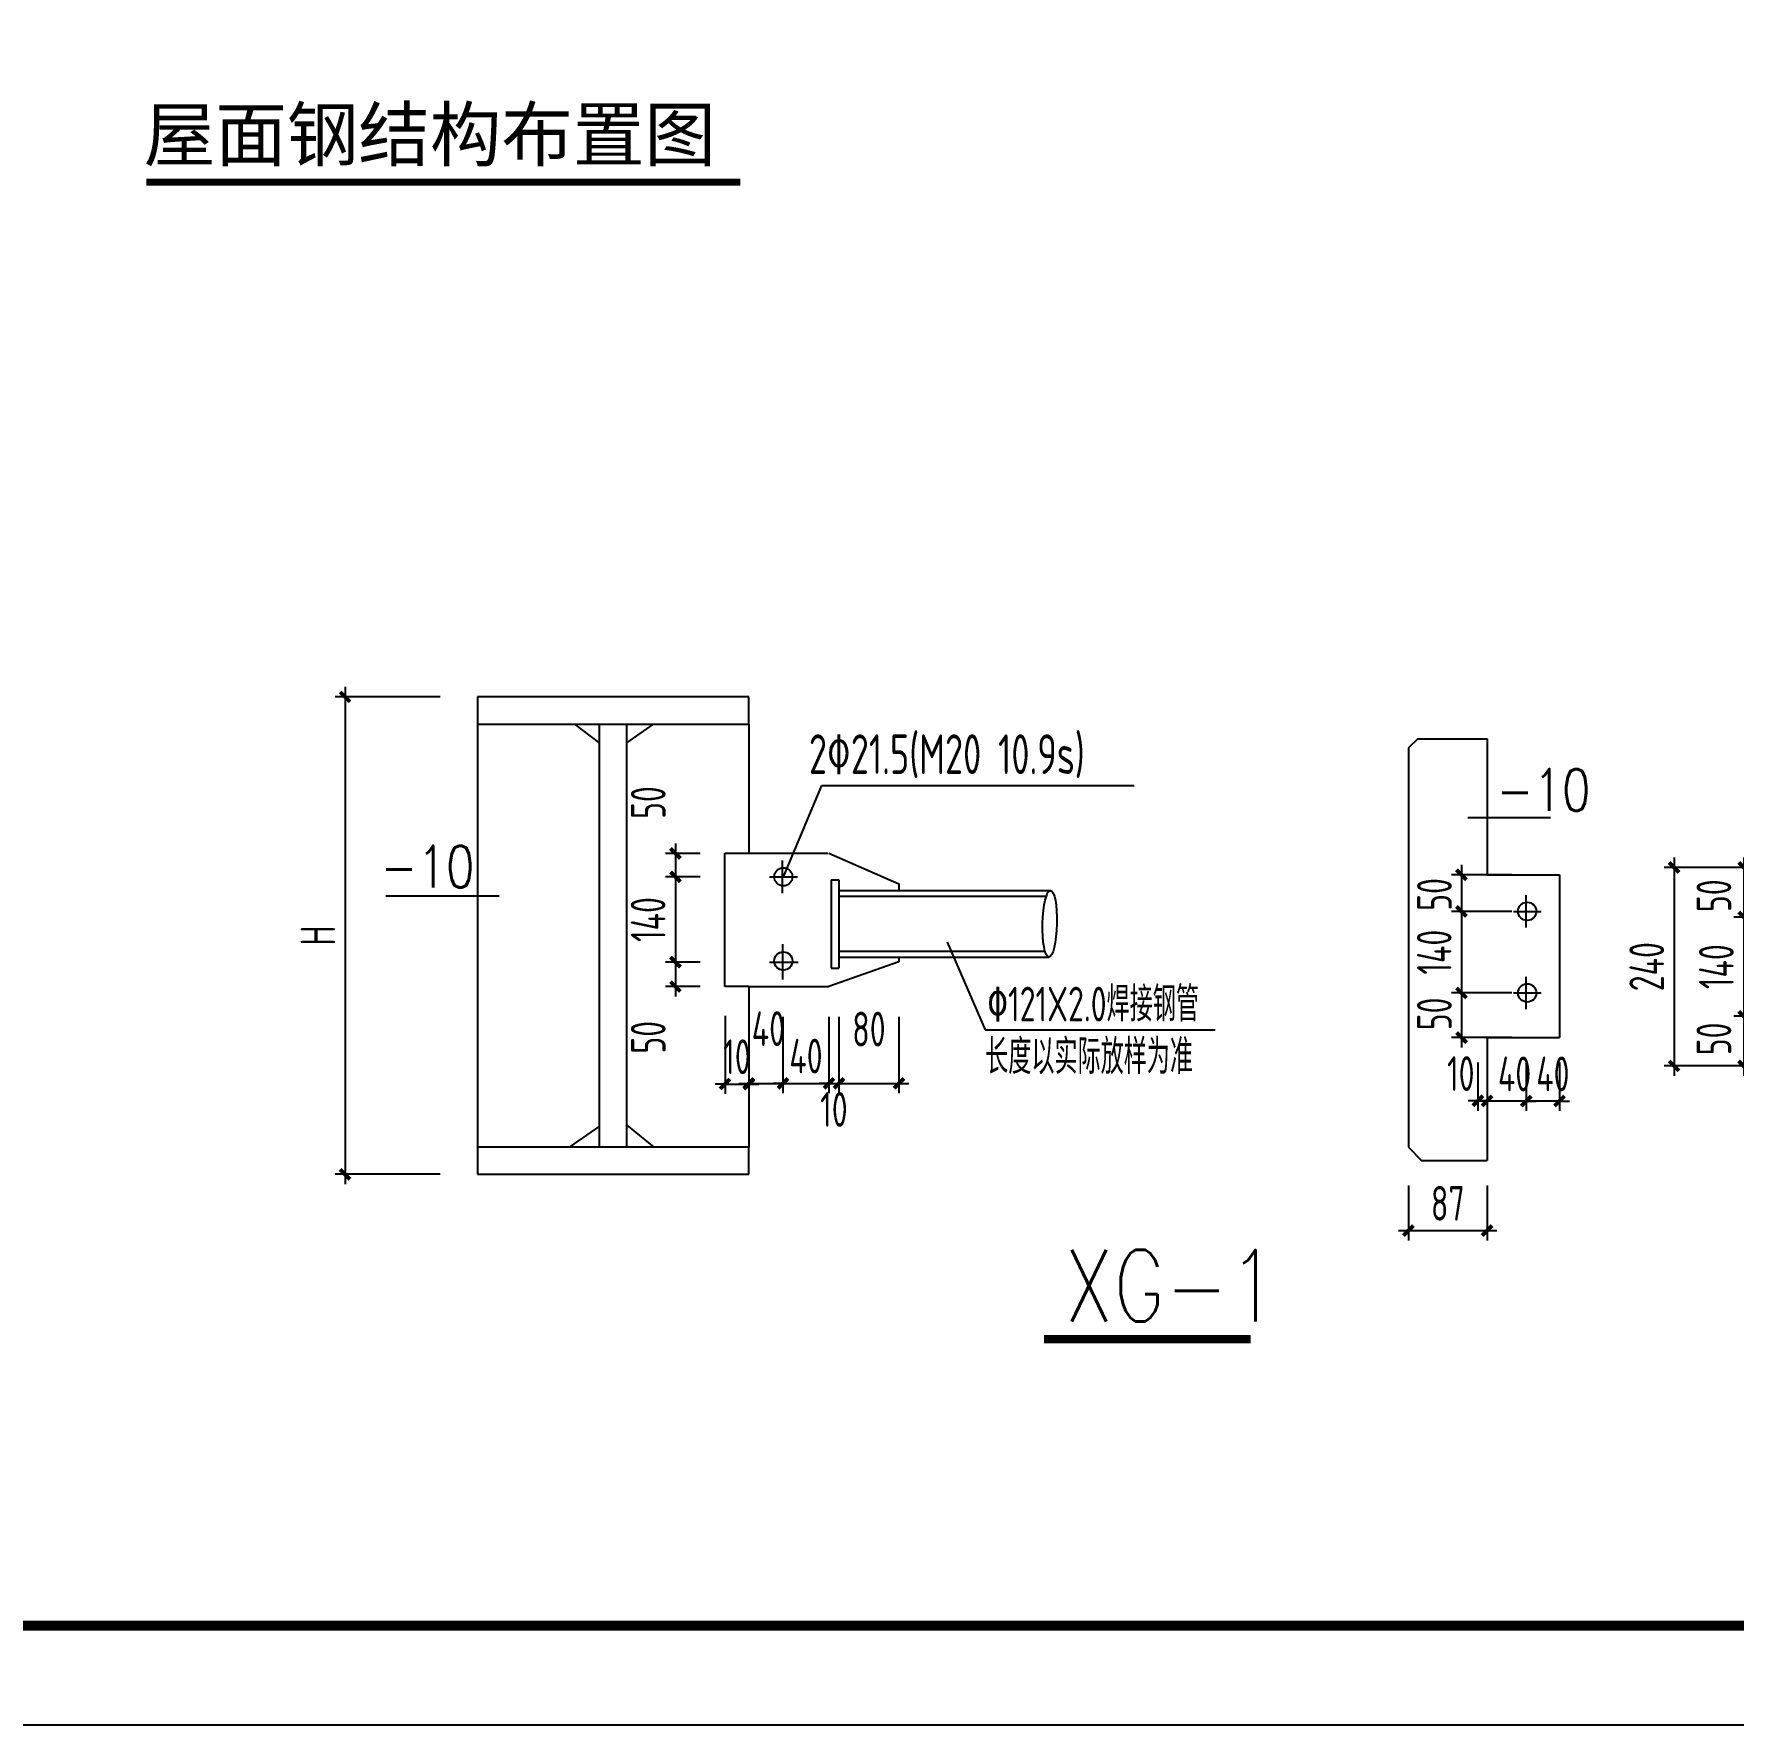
# Model space of a CAD drawing. Extents: x 1885024 to 3341100, y 16453725 to 19955423.
# Drawn here: x 3186378 to 3203508, y 18563887 to 18580930 of the extents above; entities that cross this region are included whole.
import ezdxf

# ---------------------------------------------------------------- set-up
doc = ezdxf.new("R2010")
doc.units = 0
doc.header["$LTSCALE"] = 1000
doc.header["$MEASUREMENT"] = 0
doc.layers.get('Defpoints').update_dxf_attribs({"color": 250})
for name, color, linetype in [('1001', 3, 'Continuous'), ('DIM_SYMB', 165, 'Continuous'), ('PUB_DIM', 161, 'Continuous'), ('PUB_TEXT', 7, 'Continuous'), ('TK', 4, 'Continuous'), ('图层1', 8, 'Continuous')]:
    doc.layers.add(name, color=color, linetype=linetype)
doc.styles.add('_HZTXT', font='txt.shx', dxfattribs={"width": 0.8, "bigfont": 'hztxt.shx'})
doc.styles.add('TSSD_Dimension', font='tssdeng.shx', dxfattribs={"width": 0.7, "bigfont": 'hztxt.shx'})
doc.styles.add('TSSD_REIN', font='tssdeng.shx', dxfattribs={"width": 0.7, "bigfont": 'tssdchn.shx'})
doc.styles.add('宋体', font='', dxfattribs={"width": 0.8})
doc.styles.get('宋体').set_extended_font_data('SimSun')
doc.dimstyles.new('TSSD_20_100', dxfattribs={"dimtxt": 350, "dimasz": 100, "dimexe": 100, "dimexo": 250, "dimgap": 100, "dimtad": 1, "dimdec": 0, "dimlfac": 0.2, "dimzin": 0, "dimdsep": 46, "dimtxsty": 'TSSD_Dimension', "dimblk": 'ARCHTICK', "dimblk1": 'ARCHTICK', "dimblk2": 'ARCHTICK', "dimcen": 0, "dimdle": 100, "dimclrt": 7, "dimadec": 0, "dimazin": 0, "dimtfac": 1, "dimtdec": 0, "dimtix": 1, "dimtmove": 2, "dimatfit": 3, "dimfxl": 0, "dimtolj": 1, "dimtzin": 0, "dimarcsym": 0})

# ---------------------------------------------------------------- blocks, each defined once
blk = doc.blocks.new('GeYuanFrame_22656206', base_point=(18.76, 4.34))
at = {"layer": 'TK'}
blk.add_lwpolyline([(18.76, 424.34), (612.76, 424.34), (612.76, 4.34), (18.76, 4.34), (18.76, 424.34)], dxfattribs=at)
at = {"layer": 'TK', "const_width": 1}
blk.add_lwpolyline([(602.76, 414.34), (43.76, 414.34), (43.76, 14.34), (602.76, 14.34)], close=True, dxfattribs=at)
blk = doc.blocks.new('_ArchTick')
at = {"color": 0, "linetype": 'ByBlock', "const_width": 0.4}
blk.add_lwpolyline([(-0.5, -0.5), (0.5, 0.5)], dxfattribs=at)
blk = doc.blocks.new('*D115')
at = {"layer": 'Defpoints', "color": 0}
for p in [(3201529, 18572457), (3200770, 18572087), (3201529, 18572087)]:
    blk.add_point(p, dxfattribs=at)
at = {"layer": 'PUB_DIM', "color": 0, "lineweight": -2}
for p, q in [((3200770, 18572557), (3200770, 18571987)), ((3201279, 18572457), (3200670, 18572457)), ((3201279, 18572087), (3200670, 18572087))]:
    blk.add_line(p, q, dxfattribs=at)
at = {"layer": 'PUB_DIM', "color": 0, "lineweight": -2, "xscale": 100, "yscale": 100, "zscale": 100}
for p, rotation in [((3200770, 18572457), 90), ((3200770, 18572087), 270)]:
    blk.add_blockref('_ArchTick', p, dxfattribs=dict(at, rotation=rotation))
at = {"layer": 'PUB_DIM', "color": 7, "insert": (3200497, 18572258), "char_height": 350, "attachment_point": 5, "rotation": 90, "style": 'TSSD_Dimension'}
blk.add_mtext('\\A1;50', dxfattribs=at)
blk = doc.blocks.new('*D116')
at = {"layer": 'Defpoints', "color": 0}
for p in [(3201529, 18572087), (3200770, 18571265), (3201529, 18571265)]:
    blk.add_point(p, dxfattribs=at)
at = {"layer": 'PUB_DIM', "color": 0, "lineweight": -2}
for p, q in [((3200770, 18572187), (3200770, 18571165)), ((3201279, 18572087), (3200670, 18572087)), ((3201279, 18571265), (3200670, 18571265))]:
    blk.add_line(p, q, dxfattribs=at)
at = {"layer": 'PUB_DIM', "color": 0, "lineweight": -2, "xscale": 100, "yscale": 100, "zscale": 100}
for p, rotation in [((3200770, 18572087), 90), ((3200770, 18571265), 270)]:
    blk.add_blockref('_ArchTick', p, dxfattribs=dict(at, rotation=rotation))
at = {"layer": 'PUB_DIM', "color": 7, "insert": (3200495, 18571676), "char_height": 350, "attachment_point": 5, "rotation": 90, "style": 'TSSD_Dimension'}
blk.add_mtext('\\A1;140', dxfattribs=at)
blk = doc.blocks.new('*D117')
at = {"layer": 'Defpoints', "color": 0}
for p in [(3201028, 18570815), (3201423, 18570815), (3201028, 18570176)]:
    blk.add_point(p, dxfattribs=at)
at = {"layer": 'PUB_DIM', "color": 0, "lineweight": -2}
for p, q in [((3201028, 18570565), (3201028, 18570076)), ((3201423, 18570565), (3201423, 18570076)), ((3201028, 18570176), (3200928, 18570176)), ((3201423, 18570176), (3201028, 18570176)), ((3201423, 18570176), (3201523, 18570176))]:
    blk.add_line(p, q, dxfattribs=at)
at = {"layer": 'PUB_DIM', "color": 0, "lineweight": -2, "xscale": 100, "yscale": 100, "zscale": 100}
blk.add_blockref('_ArchTick', (3201028, 18570176), dxfattribs=at)
at = {"layer": 'PUB_DIM', "color": 0, "lineweight": -2, "xscale": 100, "yscale": 100, "zscale": 100, "rotation": 180}
blk.add_blockref('_ArchTick', (3201423, 18570176), dxfattribs=at)
at = {"layer": 'PUB_DIM', "color": 7, "insert": (3201305, 18570449), "char_height": 350, "attachment_point": 5, "style": 'TSSD_Dimension'}
blk.add_mtext('\\A1;40', dxfattribs=at)
blk = doc.blocks.new('*D118')
at = {"layer": 'Defpoints', "color": 0}
for p in [(3201423, 18570815), (3201758, 18570815), (3201423, 18570176)]:
    blk.add_point(p, dxfattribs=at)
at = {"layer": 'PUB_DIM', "color": 0, "lineweight": -2}
for p, q in [((3201423, 18570565), (3201423, 18570076)), ((3201758, 18570565), (3201758, 18570076)), ((3201423, 18570176), (3201323, 18570176)), ((3201758, 18570176), (3201423, 18570176)), ((3201758, 18570176), (3201858, 18570176))]:
    blk.add_line(p, q, dxfattribs=at)
at = {"layer": 'PUB_DIM', "color": 0, "lineweight": -2, "xscale": 100, "yscale": 100, "zscale": 100}
blk.add_blockref('_ArchTick', (3201423, 18570176), dxfattribs=at)
at = {"layer": 'PUB_DIM', "color": 0, "lineweight": -2, "xscale": 100, "yscale": 100, "zscale": 100, "rotation": 180}
blk.add_blockref('_ArchTick', (3201758, 18570176), dxfattribs=at)
at = {"layer": 'PUB_DIM', "color": 7, "insert": (3201691, 18570449), "char_height": 350, "attachment_point": 5, "style": 'TSSD_Dimension'}
blk.add_mtext('\\A1;40', dxfattribs=at)
blk = doc.blocks.new('*D119')
at = {"layer": 'Defpoints', "color": 0}
for p in [(3200936, 18570815), (3201028, 18570815), (3200936, 18570178)]:
    blk.add_point(p, dxfattribs=at)
at = {"layer": 'PUB_DIM', "color": 0, "lineweight": -2}
for p, q in [((3200936, 18570565), (3200936, 18570078)), ((3201028, 18570565), (3201028, 18570078)), ((3200936, 18570178), (3200836, 18570178)), ((3201028, 18570178), (3200936, 18570178)), ((3201028, 18570178), (3201128, 18570178))]:
    blk.add_line(p, q, dxfattribs=at)
at = {"layer": 'PUB_DIM', "color": 0, "lineweight": -2, "xscale": 100, "yscale": 100, "zscale": 100}
blk.add_blockref('_ArchTick', (3200936, 18570178), dxfattribs=at)
at = {"layer": 'PUB_DIM', "color": 0, "lineweight": -2, "xscale": 100, "yscale": 100, "zscale": 100, "rotation": 180}
blk.add_blockref('_ArchTick', (3201028, 18570178), dxfattribs=at)
at = {"layer": 'PUB_DIM', "color": 7, "insert": (3200763, 18570452), "char_height": 350, "attachment_point": 5, "style": 'TSSD_Dimension'}
blk.add_mtext('\\A1;10', dxfattribs=at)
blk = doc.blocks.new('*D120')
at = {"layer": 'Defpoints', "color": 0}
for p in [(3201529, 18571265), (3200770, 18570815), (3201529, 18570815)]:
    blk.add_point(p, dxfattribs=at)
at = {"layer": 'PUB_DIM', "color": 0, "lineweight": -2}
for p, q in [((3200770, 18571365), (3200770, 18570715)), ((3201279, 18571265), (3200670, 18571265)), ((3201279, 18570815), (3200670, 18570815))]:
    blk.add_line(p, q, dxfattribs=at)
at = {"layer": 'PUB_DIM', "color": 0, "lineweight": -2, "xscale": 100, "yscale": 100, "zscale": 100}
for p, rotation in [((3200770, 18571265), 90), ((3200770, 18570815), 270)]:
    blk.add_blockref('_ArchTick', p, dxfattribs=dict(at, rotation=rotation))
at = {"layer": 'PUB_DIM', "color": 7, "insert": (3200497, 18571054), "char_height": 350, "attachment_point": 5, "rotation": 90, "style": 'TSSD_Dimension'}
blk.add_mtext('\\A1;50', dxfattribs=at)
blk = doc.blocks.new('*D121')
at = {"layer": 'Defpoints', "color": 0}
for p in [(3204577, 18572530), (3203615, 18572030), (3204577, 18572030)]:
    blk.add_point(p, dxfattribs=at)
at = {"layer": 'PUB_DIM', "color": 0, "lineweight": -2}
for p, q in [((3204327, 18572530), (3203515, 18572530)), ((3203615, 18572630), (3203615, 18571930)), ((3204327, 18572030), (3203515, 18572030))]:
    blk.add_line(p, q, dxfattribs=at)
at = {"layer": 'PUB_DIM', "color": 0, "lineweight": -2, "xscale": 100, "yscale": 100, "zscale": 100}
for p, rotation in [((3203615, 18572530), 90), ((3203615, 18572030), 270)]:
    blk.add_blockref('_ArchTick', p, dxfattribs=dict(at, rotation=rotation))
at = {"layer": 'PUB_DIM', "color": 7, "insert": (3203315, 18572245), "char_height": 350, "attachment_point": 5, "rotation": 90, "style": 'TSSD_Dimension'}
blk.add_mtext('\\A1;50', dxfattribs=at)
blk = doc.blocks.new('*D122')
at = {"layer": 'Defpoints', "color": 0}
for p in [(3204577, 18572030), (3203615, 18571030), (3204577, 18571030)]:
    blk.add_point(p, dxfattribs=at)
at = {"layer": 'PUB_DIM', "color": 0, "lineweight": -2}
for p, q in [((3203615, 18572130), (3203615, 18570930)), ((3204327, 18572030), (3203515, 18572030)), ((3204327, 18571030), (3203515, 18571030))]:
    blk.add_line(p, q, dxfattribs=at)
at = {"layer": 'PUB_DIM', "color": 0, "lineweight": -2, "xscale": 100, "yscale": 100, "zscale": 100}
for p, rotation in [((3203615, 18572030), 90), ((3203615, 18571030), 270)]:
    blk.add_blockref('_ArchTick', p, dxfattribs=dict(at, rotation=rotation))
at = {"layer": 'PUB_DIM', "color": 7, "insert": (3203340, 18571530), "char_height": 350, "attachment_point": 5, "rotation": 90, "style": 'TSSD_Dimension'}
blk.add_mtext('\\A1;140', dxfattribs=at)
blk = doc.blocks.new('*D123')
at = {"layer": 'Defpoints', "color": 0}
for p in [(3204577, 18572530), (3202913, 18570530), (3204577, 18570530)]:
    blk.add_point(p, dxfattribs=at)
at = {"layer": 'PUB_DIM', "color": 0, "lineweight": -2}
for p, q in [((3204327, 18572530), (3202813, 18572530)), ((3202913, 18572630), (3202913, 18570430)), ((3204327, 18570530), (3202813, 18570530))]:
    blk.add_line(p, q, dxfattribs=at)
at = {"layer": 'PUB_DIM', "color": 0, "lineweight": -2, "xscale": 100, "yscale": 100, "zscale": 100}
for p, rotation in [((3202913, 18572530), 90), ((3202913, 18570530), 270)]:
    blk.add_blockref('_ArchTick', p, dxfattribs=dict(at, rotation=rotation))
at = {"layer": 'PUB_DIM', "color": 7, "insert": (3202638, 18571530), "char_height": 350, "attachment_point": 5, "rotation": 90, "style": 'TSSD_Dimension'}
blk.add_mtext('\\A1;240', dxfattribs=at)
blk = doc.blocks.new('*D124')
at = {"layer": 'Defpoints', "color": 0}
for p in [(3204577, 18571030), (3203615, 18570530), (3204577, 18570530)]:
    blk.add_point(p, dxfattribs=at)
at = {"layer": 'PUB_DIM', "color": 0, "lineweight": -2}
for p, q in [((3203615, 18571130), (3203615, 18570430)), ((3204327, 18571030), (3203515, 18571030)), ((3204327, 18570530), (3203515, 18570530))]:
    blk.add_line(p, q, dxfattribs=at)
at = {"layer": 'PUB_DIM', "color": 0, "lineweight": -2, "xscale": 100, "yscale": 100, "zscale": 100}
for p, rotation in [((3203615, 18571030), 90), ((3203615, 18570530), 270)]:
    blk.add_blockref('_ArchTick', p, dxfattribs=dict(at, rotation=rotation))
at = {"layer": 'PUB_DIM', "color": 7, "insert": (3203315, 18570802), "char_height": 350, "attachment_point": 5, "rotation": 90, "style": 'TSSD_Dimension'}
blk.add_mtext('\\A1;50', dxfattribs=at)
blk = doc.blocks.new('*D125')
at = {"layer": 'Defpoints', "color": 0}
for p in [(3194494, 18571275), (3195099, 18571275), (3195099, 18570354)]:
    blk.add_point(p, dxfattribs=at)
at = {"layer": 'PUB_DIM', "color": 0, "lineweight": -2}
for p, q in [((3194494, 18571025), (3194494, 18570254)), ((3195099, 18571025), (3195099, 18570254)), ((3194394, 18570354), (3195199, 18570354))]:
    blk.add_line(p, q, dxfattribs=at)
at = {"layer": 'PUB_DIM', "color": 0, "lineweight": -2, "xscale": 100, "yscale": 100, "zscale": 100, "rotation": 180}
blk.add_blockref('_ArchTick', (3194494, 18570354), dxfattribs=at)
at = {"layer": 'PUB_DIM', "color": 0, "lineweight": -2, "xscale": 100, "yscale": 100, "zscale": 100}
blk.add_blockref('_ArchTick', (3195099, 18570354), dxfattribs=at)
at = {"layer": 'PUB_DIM', "color": 7, "insert": (3194796, 18570901), "char_height": 350, "attachment_point": 5, "style": 'TSSD_Dimension'}
blk.add_mtext('\\A1;80', dxfattribs=at)
blk = doc.blocks.new('*D126')
at = {"layer": 'Defpoints', "color": 0}
for p in [(3194393, 18571275), (3194494, 18571275), (3194494, 18570354)]:
    blk.add_point(p, dxfattribs=at)
at = {"layer": 'PUB_DIM', "color": 0, "lineweight": -2}
for p, q in [((3194393, 18571025), (3194393, 18570254)), ((3194494, 18571025), (3194494, 18570254)), ((3194393, 18570354), (3194293, 18570354)), ((3194393, 18570354), (3194494, 18570354)), ((3194494, 18570354), (3194594, 18570354))]:
    blk.add_line(p, q, dxfattribs=at)
at = {"layer": 'PUB_DIM', "color": 0, "lineweight": -2, "xscale": 100, "yscale": 100, "zscale": 100}
blk.add_blockref('_ArchTick', (3194393, 18570354), dxfattribs=at)
at = {"layer": 'PUB_DIM', "color": 0, "lineweight": -2, "xscale": 100, "yscale": 100, "zscale": 100, "rotation": 180}
blk.add_blockref('_ArchTick', (3194494, 18570354), dxfattribs=at)
at = {"layer": 'PUB_DIM', "color": 7, "insert": (3194443, 18570091), "char_height": 350, "attachment_point": 5, "style": 'TSSD_Dimension'}
blk.add_mtext('\\A1;10', dxfattribs=at)
blk = doc.blocks.new('*D127')
at = {"layer": 'Defpoints', "color": 0}
for p in [(3193345, 18572435), (3192845, 18571576), (3193345, 18571576)]:
    blk.add_point(p, dxfattribs=at)
at = {"layer": 'PUB_DIM', "color": 0, "lineweight": -2}
for p, q in [((3192845, 18572535), (3192845, 18571476)), ((3193095, 18572435), (3192745, 18572435)), ((3193095, 18571576), (3192745, 18571576))]:
    blk.add_line(p, q, dxfattribs=at)
at = {"layer": 'PUB_DIM', "color": 0, "lineweight": -2, "xscale": 100, "yscale": 100, "zscale": 100}
for p, rotation in [((3192845, 18572435), 90), ((3192845, 18571576), 270)]:
    blk.add_blockref('_ArchTick', p, dxfattribs=dict(at, rotation=rotation))
at = {"layer": 'PUB_DIM', "color": 7, "insert": (3192570, 18572005), "char_height": 350, "attachment_point": 5, "rotation": 90, "style": 'TSSD_Dimension'}
blk.add_mtext('\\A1;140', dxfattribs=at)
blk = doc.blocks.new('*D128')
at = {"layer": 'Defpoints', "color": 0}
for p in [(3193345, 18571576), (3192845, 18571329), (3193345, 18571329)]:
    blk.add_point(p, dxfattribs=at)
at = {"layer": 'PUB_DIM', "color": 0, "lineweight": -2}
for p, q in [((3192845, 18571676), (3192845, 18571229)), ((3193095, 18571576), (3192745, 18571576)), ((3193095, 18571329), (3192745, 18571329))]:
    blk.add_line(p, q, dxfattribs=at)
at = {"layer": 'PUB_DIM', "color": 0, "lineweight": -2, "xscale": 100, "yscale": 100, "zscale": 100}
for p, rotation in [((3192845, 18571576), 90), ((3192845, 18571329), 270)]:
    blk.add_blockref('_ArchTick', p, dxfattribs=dict(at, rotation=rotation))
at = {"layer": 'PUB_DIM', "color": 7, "insert": (3192571, 18570818), "char_height": 350, "attachment_point": 5, "rotation": 90, "style": 'TSSD_Dimension'}
blk.add_mtext('\\A1;50', dxfattribs=at)
blk = doc.blocks.new('*D129')
at = {"layer": 'Defpoints', "color": 0}
for p in [(3193345, 18572672), (3192845, 18572435), (3193345, 18572435)]:
    blk.add_point(p, dxfattribs=at)
at = {"layer": 'PUB_DIM', "color": 0, "lineweight": -2}
for p, q in [((3193095, 18572672), (3192745, 18572672)), ((3192845, 18572772), (3192845, 18572335)), ((3193095, 18572435), (3192745, 18572435))]:
    blk.add_line(p, q, dxfattribs=at)
at = {"layer": 'PUB_DIM', "color": 0, "lineweight": -2, "xscale": 100, "yscale": 100, "zscale": 100}
for p, rotation in [((3192845, 18572672), 90), ((3192845, 18572435), 270)]:
    blk.add_blockref('_ArchTick', p, dxfattribs=dict(at, rotation=rotation))
at = {"layer": 'PUB_DIM', "color": 7, "insert": (3192571, 18573184), "char_height": 350, "attachment_point": 5, "rotation": 90, "style": 'TSSD_Dimension'}
blk.add_mtext('\\A1;50', dxfattribs=at)
blk = doc.blocks.new('*D130')
at = {"layer": 'Defpoints', "color": 0}
for p in [(3193345, 18571283), (3193585, 18571283), (3193585, 18570347)]:
    blk.add_point(p, dxfattribs=at)
at = {"layer": 'PUB_DIM', "color": 0, "lineweight": -2}
for p, q in [((3193345, 18571033), (3193345, 18570247)), ((3193585, 18571033), (3193585, 18570247)), ((3193345, 18570347), (3193245, 18570347)), ((3193345, 18570347), (3193585, 18570347)), ((3193585, 18570347), (3193685, 18570347))]:
    blk.add_line(p, q, dxfattribs=at)
at = {"layer": 'PUB_DIM', "color": 0, "lineweight": -2, "xscale": 100, "yscale": 100, "zscale": 100}
blk.add_blockref('_ArchTick', (3193345, 18570347), dxfattribs=at)
at = {"layer": 'PUB_DIM', "color": 0, "lineweight": -2, "xscale": 100, "yscale": 100, "zscale": 100, "rotation": 180}
blk.add_blockref('_ArchTick', (3193585, 18570347), dxfattribs=at)
at = {"layer": 'PUB_DIM', "color": 7, "insert": (3193465, 18570622), "char_height": 350, "attachment_point": 5, "style": 'TSSD_Dimension'}
blk.add_mtext('\\A1;10', dxfattribs=at)
blk = doc.blocks.new('*D131')
at = {"layer": 'Defpoints', "color": 0}
for p in [(3193585, 18571275), (3193929, 18571275), (3193929, 18570354)]:
    blk.add_point(p, dxfattribs=at)
at = {"layer": 'PUB_DIM', "color": 0, "lineweight": -2}
for p, q in [((3193585, 18571025), (3193585, 18570254)), ((3193929, 18571025), (3193929, 18570254)), ((3193485, 18570354), (3194029, 18570354))]:
    blk.add_line(p, q, dxfattribs=at)
at = {"layer": 'PUB_DIM', "color": 0, "lineweight": -2, "xscale": 100, "yscale": 100, "zscale": 100, "rotation": 180}
blk.add_blockref('_ArchTick', (3193585, 18570354), dxfattribs=at)
at = {"layer": 'PUB_DIM', "color": 0, "lineweight": -2, "xscale": 100, "yscale": 100, "zscale": 100}
blk.add_blockref('_ArchTick', (3193929, 18570354), dxfattribs=at)
at = {"layer": 'PUB_DIM', "color": 7, "insert": (3193782, 18570905), "char_height": 350, "attachment_point": 5, "style": 'TSSD_Dimension'}
blk.add_mtext('\\A1;40', dxfattribs=at)
blk = doc.blocks.new('*D132')
at = {"layer": 'Defpoints', "color": 0}
for p in [(3193929, 18571275), (3194393, 18571275), (3194393, 18570354)]:
    blk.add_point(p, dxfattribs=at)
at = {"layer": 'PUB_DIM', "color": 0, "lineweight": -2}
for p, q in [((3193929, 18571025), (3193929, 18570254)), ((3194393, 18571025), (3194393, 18570254)), ((3193929, 18570354), (3193829, 18570354)), ((3193929, 18570354), (3194393, 18570354)), ((3194393, 18570354), (3194493, 18570354))]:
    blk.add_line(p, q, dxfattribs=at)
at = {"layer": 'PUB_DIM', "color": 0, "lineweight": -2, "xscale": 100, "yscale": 100, "zscale": 100}
blk.add_blockref('_ArchTick', (3193929, 18570354), dxfattribs=at)
at = {"layer": 'PUB_DIM', "color": 0, "lineweight": -2, "xscale": 100, "yscale": 100, "zscale": 100, "rotation": 180}
blk.add_blockref('_ArchTick', (3194393, 18570354), dxfattribs=at)
at = {"layer": 'PUB_DIM', "color": 7, "insert": (3194161, 18570629), "char_height": 350, "attachment_point": 5, "style": 'TSSD_Dimension'}
blk.add_mtext('\\A1;40', dxfattribs=at)
blk = doc.blocks.new('*D133')
at = {"layer": 'Defpoints', "color": 0}
for p in [(3200235, 18569576), (3201028, 18569576), (3201028, 18568870)]:
    blk.add_point(p, dxfattribs=at)
at = {"layer": 'PUB_DIM', "color": 0, "lineweight": -2}
for p, q in [((3200235, 18569326), (3200235, 18568770)), ((3201028, 18569326), (3201028, 18568770)), ((3200135, 18568870), (3201128, 18568870))]:
    blk.add_line(p, q, dxfattribs=at)
at = {"layer": 'PUB_DIM', "color": 0, "lineweight": -2, "xscale": 100, "yscale": 100, "zscale": 100, "rotation": 180}
blk.add_blockref('_ArchTick', (3200235, 18568870), dxfattribs=at)
at = {"layer": 'PUB_DIM', "color": 0, "lineweight": -2, "xscale": 100, "yscale": 100, "zscale": 100}
blk.add_blockref('_ArchTick', (3201028, 18568870), dxfattribs=at)
at = {"layer": 'PUB_DIM', "color": 7, "insert": (3200632, 18569145), "char_height": 350, "attachment_point": 5, "style": 'TSSD_Dimension'}
blk.add_mtext('\\A1;87', dxfattribs=at)
blk = doc.blocks.new('*D138')
at = {"layer": 'Defpoints', "color": 0}
for p in [(3190722, 18574249), (3189514, 18569438), (3190722, 18569438)]:
    blk.add_point(p, dxfattribs=at)
at = {"layer": 'PUB_DIM', "color": 0, "lineweight": -2}
for p, q in [((3190472, 18574249), (3189414, 18574249)), ((3189514, 18574349), (3189514, 18569338)), ((3190472, 18569438), (3189414, 18569438))]:
    blk.add_line(p, q, dxfattribs=at)
at = {"layer": 'PUB_DIM', "color": 0, "lineweight": -2, "xscale": 100, "yscale": 100, "zscale": 100}
for p, rotation in [((3189514, 18574249), 90), ((3189514, 18569438), 270)]:
    blk.add_blockref('_ArchTick', p, dxfattribs=dict(at, rotation=rotation))
at = {"layer": 'PUB_DIM', "color": 7, "insert": (3189239, 18571843), "char_height": 350, "attachment_point": 5, "rotation": 90, "style": 'TSSD_Dimension'}
blk.add_mtext('\\A1;H', dxfattribs=at)

msp = doc.modelspace()

# ---------------------------------------------------------------- linework, layer by layer
for p, q in [((3194413.5, 18572406.5), (3194413.5, 18571515)), ((3194413.5, 18572406.5), (3194493.5, 18572406.5)), ((3194493.5, 18572406.5), (3194493.5, 18571515)), ((3194413.5, 18571515), (3194493.5, 18571515))]:
    msp.add_line(p, q)
at = {"layer": '1001'}
for p, q in [((3190848.7, 18574248.7), (3190848.7, 18573975.1)), ((3193584.7, 18574248.7), (3190848.7, 18574248.7)), ((3193584.7, 18573975.1), (3193584.7, 18574248.7)), ((3190848.7, 18573975.1), (3193584.7, 18573975.1)), ((3192079.9, 18569711.6), (3192079.9, 18573975.1)), ((3192353.5, 18569711.6), (3192353.5, 18573975.1)), ((3193584.7, 18569711.6), (3190848.7, 18569711.6)), ((3190848.7, 18569711.6), (3190848.7, 18569438)), ((3193584.7, 18569438), (3193584.7, 18569711.6)), ((3190848.7, 18569438), (3193584.7, 18569438))]:
    msp.add_line(p, q, dxfattribs=at)
at = {"layer": 'DIM_SYMB', "const_width": 70}
msp.add_lwpolyline([(3187510.8, 18579436.9), (3193499.9, 18579436.9)], dxfattribs=at)
at = {"layer": 'PUB_TEXT', "const_width": 84}
msp.add_lwpolyline([(3196562.2, 18567775.4), (3198643.6, 18567775.4)], dxfattribs=at)
at = {"layer": '图层1'}
for p, q in [((3190848.7, 18573975.1), (3190848.7, 18569711.6)), ((3191826.5, 18573975.1), (3192079.9, 18573783.2)), ((3192353.5, 18573785.7), (3192622.5, 18573975.1)), ((3193584.7, 18573975.1), (3193584.7, 18572672.5)), ((3200330.7, 18573825.1), (3200234.8, 18573736.5)), ((3200234.8, 18573736.5), (3200234.8, 18569709.8)), ((3200330.7, 18573825.1), (3201028.3, 18573825.1)), ((3201028.3, 18573825.1), (3201028.3, 18572456.8)), ((3193934.9, 18572435.2), (3194322.1, 18573356.6)), ((3194322.1, 18573356.6), (3197470.9, 18573356.6)), ((3200832.9, 18573033.1), (3201668, 18573033.1)), ((3193344.7, 18571329.1), (3193344.7, 18572672.5)), ((3193344.7, 18572672.5), (3194381.2, 18572672.5)), ((3194392.6, 18572672.5), (3195098.8, 18572365.1)), ((3193923.2, 18572271.5), (3193923.2, 18572598.9)), ((3193794.5, 18572435.2), (3194075.3, 18572435.2)), ((3194493.5, 18572406.5), (3194493.5, 18571933.6)), ((3194493.5, 18572298.2), (3196626.7, 18572298.2)), ((3195098.8, 18572365.1), (3195098.8, 18572298.2)), ((3201028.3, 18572456.8), (3201757.9, 18572456.8)), ((3201757.9, 18572456.8), (3201757.9, 18570815.2)), ((3191067.3, 18572241.5), (3189924.9, 18572241.5)), ((3194493.5, 18572239.5), (3196583.9, 18572239.5)), ((3201422.7, 18571923.2), (3201422.7, 18572250.7)), ((3201294, 18572086.9), (3201574.8, 18572086.9)), ((3193929.1, 18571400.2), (3193929.1, 18571756.9)), ((3194493.5, 18571685.4), (3196570.7, 18571685.4)), ((3194493.5, 18571626.8), (3196609.9, 18571626.8)), ((3195098.8, 18571626.8), (3195098.8, 18571579.6)), ((3195583.3, 18571777.5), (3195966.4, 18570892.2)), ((3193794.5, 18571575.6), (3194081.2, 18571575.6)), ((3195098.8, 18571579.6), (3194392.6, 18571329.1)), ((3193584.7, 18571329.1), (3193344.7, 18571329.1)), ((3193584.7, 18571329.1), (3193584.7, 18569711.6)), ((3193584.7, 18571329.1), (3194392.6, 18571329.1)), ((3201422.7, 18571101.4), (3201422.7, 18571428.9)), ((3201294, 18571265.1), (3201574.8, 18571265.1)), ((3195966.4, 18570892.2), (3198287.1, 18570892.2)), ((3201028.3, 18570815.2), (3201757.9, 18570815.2)), ((3201028.3, 18570815.2), (3201028.3, 18569576.2)), ((3192079.9, 18569923.1), (3191773.1, 18569711.6)), ((3192353.5, 18569933.9), (3192627.7, 18569711.6)), ((3200234.8, 18569709.8), (3200365.8, 18569576.2)), ((3200365.8, 18569576.2), (3201028.3, 18569576.2))]:
    msp.add_line(p, q, dxfattribs=at)
for centre in [(3193933.2, 18572435.6), (3201432.7, 18572087.4), (3193933.2, 18571586.8), (3201432.7, 18571265.6)]:
    msp.add_circle(centre, 92, dxfattribs=at)
msp.add_ellipse((3196618.3, 18571962.5), major_axis=(8.4, 335.7), ratio=0.2161638, dxfattribs=at)

# ---------------------------------------------------------------- block references
at = {"xscale": 100, "yscale": 100, "zscale": 100}
msp.add_blockref('GeYuanFrame_22656206', (3164088.7, 18563887.2), dxfattribs=at)

# ---------------------------------------------------------------- texts
at = {"layer": 'DIM_SYMB', "color": 7, "style": '宋体'}
msp.add_text('屋面钢结构布置图', height=528.69, dxfattribs=at).set_placement((3187485, 18579653.7))
at = {"layer": 'PUB_TEXT'}
for s, height, style, width, p in [('2\x8221.5(M20 10.9s)', 400, 'TSSD_REIN', 0.7, (3194190.9, 18573471.6)), ('-10', 420, '_HZTXT', 0.8, (3201121.4, 18573101.4)), ('-10', 420, '_HZTXT', 0.8, (3189869.7, 18572328.5)), ('\x82121X2.0焊接钢管', 350, 'TSSD_REIN', 0.7, (3195989.1, 18570977.7)), ('长度以实际放样为准', 350, 'TSSD_REIN', 0.7, (3195968.1, 18570447.9)), ('XG-1', 720, '_HZTXT', 0.8, (3196767.7, 18567955.4))]:
    msp.add_text(s, height=height, dxfattribs=dict(at, style=style, width=width)).set_placement(p)

# ---------------------------------------------------------------- dimensions: what is measured, and where the dimension line sits
at = {"layer": 'PUB_DIM'}
for p1, p2, distance, text, picture, middle in [((3190722, 18574248.7), (3190722, 18569438), -1207.9, 'H', '*D138', (3189239.1, 18571843.4)), ((3193344.7, 18572435.2), (3193344.7, 18571575.6), -499.9, '140', '*D127', (3192569.7, 18572005.4)), ((3204576.7, 18572530.5), (3204576.7, 18570530.5), -1663.5, '240', '*D123', (3202638.3, 18571530.5)), ((3201528.7, 18572086.9), (3201528.7, 18571265.1), -758.5, '140', '*D116', (3200495.2, 18571676)), ((3204576.7, 18572030.5), (3204576.7, 18571030.5), -962.1, '140', '*D122', (3203339.6, 18571530.5)), ((3193344.7, 18571283.2), (3193584.7, 18571283.2), -936.6, '10', '*D130', (3193464.7, 18570621.6)), ((3193929.1, 18571274.9), (3194392.6, 18571274.9), -921, '40', '*D132', (3194160.8, 18570628.9)), ((3200234.8, 18569576.2), (3201028.3, 18569576.2), -705.7, '87', '*D133', (3200631.6, 18569145.4))]:
    dim = msp.add_aligned_dim(p1=p1, p2=p2, distance=distance, text=text, dimstyle='TSSD_20_100', dxfattribs=at)
    dim.commit()
    dim.dimension.update_dxf_attribs({"geometry": picture, "text_midpoint": middle})
for base, p1, p2, angle, text, picture, middle in [((3192844.7, 18572435.2), (3193344.7, 18572672.5), (3193344.7, 18572435.2), 270, '50', '*D129', (3192571.1, 18573183.7)), ((3200770.2, 18572086.9), (3201528.7, 18572456.8), (3201528.7, 18572086.9), 270, '50', '*D115', (3200496.6, 18572257.9)), ((3203614.6, 18572030.5), (3204576.7, 18572530.5), (3204576.7, 18572030.5), 270, '50', '*D121', (3203314.6, 18572245.3)), ((3192844.7, 18571329.1), (3193344.7, 18571575.6), (3193344.7, 18571329.1), 270, '50', '*D128', (3192571.1, 18570817.9)), ((3193929.1, 18570353.9), (3193584.7, 18571274.9), (3193929.1, 18571274.9), 0, '40', '*D131', (3193782.3, 18570905.5)), ((3194493.5, 18570353.9), (3194392.6, 18571274.9), (3194493.5, 18571274.9), 0, '10', '*D126', (3194443.1, 18570091.2)), ((3195098.8, 18570353.9), (3194493.5, 18571274.9), (3195098.8, 18571274.9), 0, '80', '*D125', (3194796.2, 18570900.6)), ((3200770.2, 18570815.2), (3201528.7, 18571265.1), (3201528.7, 18570815.2), 270, '50', '*D120', (3200496.6, 18571053.8)), ((3203614.6, 18570530.5), (3204576.7, 18571030.5), (3204576.7, 18570530.5), 270, '50', '*D124', (3203314.6, 18570802.4)), ((3200935.8, 18570178.4), (3201028.3, 18570815.2), (3200935.8, 18570815.2), 180, '10', '*D119', (3200762.9, 18570452)), ((3201028.3, 18570175.8), (3201422.7, 18570815.2), (3201028.3, 18570815.2), 180, '40', '*D117', (3201304.7, 18570449.4)), ((3201422.7, 18570175.8), (3201757.9, 18570815.2), (3201422.7, 18570815.2), 180, '40', '*D118', (3201691.5, 18570449.4))]:
    dim = msp.add_linear_dim(base=base, p1=p1, p2=p2, angle=angle, text=text, dimstyle='TSSD_20_100', dxfattribs=at)
    dim.commit()
    dim.dimension.update_dxf_attribs({"geometry": picture, "text_midpoint": middle, "dimtype": 129})

doc.saveas('drawing.dxf')
